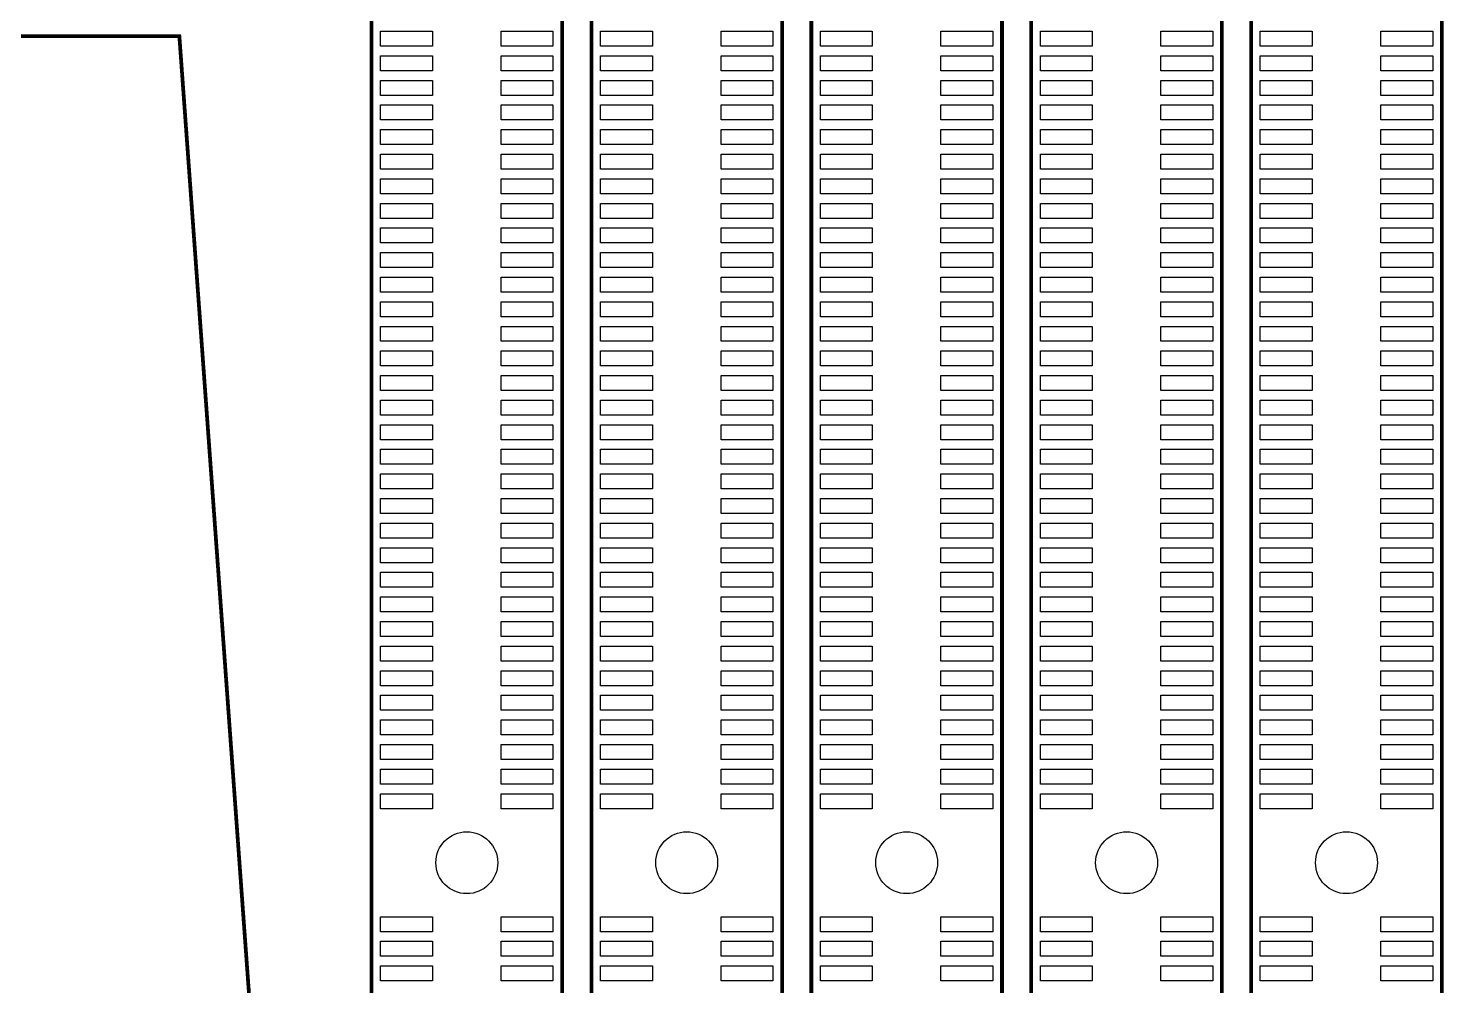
# Model space of a CAD drawing. Extents: x 0 to 344, y -1 to 330.
# Drawn here: x 193.3 to 250.9, y 93.5 to 132.4 of the extents above; entities that cross this region are included whole.
import ezdxf

# ---------------------------------------------------------------- set-up
doc = ezdxf.new("R2010")
doc.units = 0
doc.layers.add('PACKAGE_GEOMETRY_SILKSCREEN_TOP', color=3, linetype='CONTINUOUS')
doc.layers.add('PIN_TOP', color=4, linetype='CONTINUOUS')

msp = doc.modelspace()

# ---------------------------------------------------------------- linework, layer by layer
at = {"layer": 'PACKAGE_GEOMETRY_SILKSCREEN_TOP', "const_width": 0.1524}
for points in [[(215.015064, 168.959784), (207.265016, 168.959784), (207.265016, 3.95986), (215.015064, 3.95986)], [(223.955102, 168.959784), (216.205054, 168.959784), (216.205054, 3.95986), (223.955102, 3.95986)], [(232.89514, 168.959784), (225.145092, 168.959784), (225.145092, 3.95986), (232.89514, 3.95986)], [(241.835178, 168.959784), (234.08513, 168.959784), (234.08513, 3.95986), (241.835178, 3.95986)], [(250.775216, 168.959784), (243.025168, 168.959784), (243.025168, 3.95986), (250.775216, 3.95986)], [(166.23538, 42.764456), (196.615304, 42.764456), (196.615304, 59.864244), (207.11541, 59.864244), (207.11541, 74.864468), (203.61529, 74.864468), (199.455278, 132.064252), (135.855456, 132.064252), (135.855456, 42.764456)]]:
    msp.add_lwpolyline(points, close=True, dxfattribs=at)
at = {"layer": 'PIN_TOP'}
for points in [[(207.635856, 132.264658), (209.744056, 132.264658), (209.744056, 131.655058), (207.635856, 131.655058)], [(212.53577, 132.264658), (214.64397, 132.264658), (214.64397, 131.655058), (212.53577, 131.655058)], [(216.575894, 132.264658), (218.684094, 132.264658), (218.684094, 131.655058), (216.575894, 131.655058)], [(221.475808, 132.264658), (223.584008, 132.264658), (223.584008, 131.655058), (221.475808, 131.655058)], [(225.515932, 132.264658), (227.624132, 132.264658), (227.624132, 131.655058), (225.515932, 131.655058)], [(230.415846, 132.264658), (232.524046, 132.264658), (232.524046, 131.655058), (230.415846, 131.655058)], [(234.45597, 132.264658), (236.56417, 132.264658), (236.56417, 131.655058), (234.45597, 131.655058)], [(239.355884, 132.264658), (241.464084, 132.264658), (241.464084, 131.655058), (239.355884, 131.655058)], [(243.396008, 132.264658), (245.504208, 132.264658), (245.504208, 131.655058), (243.396008, 131.655058)], [(248.295922, 132.264658), (250.404122, 132.264658), (250.404122, 131.655058), (248.295922, 131.655058)], [(207.635856, 131.26466), (209.744056, 131.26466), (209.744056, 130.65506), (207.635856, 130.65506)], [(212.53577, 131.26466), (214.64397, 131.26466), (214.64397, 130.65506), (212.53577, 130.65506)], [(216.575894, 131.26466), (218.684094, 131.26466), (218.684094, 130.65506), (216.575894, 130.65506)], [(221.475808, 131.26466), (223.584008, 131.26466), (223.584008, 130.65506), (221.475808, 130.65506)], [(225.515932, 131.26466), (227.624132, 131.26466), (227.624132, 130.65506), (225.515932, 130.65506)], [(230.415846, 131.26466), (232.524046, 131.26466), (232.524046, 130.65506), (230.415846, 130.65506)], [(234.45597, 131.26466), (236.56417, 131.26466), (236.56417, 130.65506), (234.45597, 130.65506)], [(239.355884, 131.26466), (241.464084, 131.26466), (241.464084, 130.65506), (239.355884, 130.65506)], [(243.396008, 131.26466), (245.504208, 131.26466), (245.504208, 130.65506), (243.396008, 130.65506)], [(248.295922, 131.26466), (250.404122, 131.26466), (250.404122, 130.65506), (248.295922, 130.65506)], [(207.635856, 130.264662), (209.744056, 130.264662), (209.744056, 129.655062), (207.635856, 129.655062)], [(212.53577, 130.264662), (214.64397, 130.264662), (214.64397, 129.655062), (212.53577, 129.655062)], [(216.575894, 130.264662), (218.684094, 130.264662), (218.684094, 129.655062), (216.575894, 129.655062)], [(221.475808, 130.264662), (223.584008, 130.264662), (223.584008, 129.655062), (221.475808, 129.655062)], [(225.515932, 130.264662), (227.624132, 130.264662), (227.624132, 129.655062), (225.515932, 129.655062)], [(230.415846, 130.264662), (232.524046, 130.264662), (232.524046, 129.655062), (230.415846, 129.655062)], [(234.45597, 130.264662), (236.56417, 130.264662), (236.56417, 129.655062), (234.45597, 129.655062)], [(239.355884, 130.264662), (241.464084, 130.264662), (241.464084, 129.655062), (239.355884, 129.655062)], [(243.396008, 130.264662), (245.504208, 130.264662), (245.504208, 129.655062), (243.396008, 129.655062)], [(248.295922, 130.264662), (250.404122, 130.264662), (250.404122, 129.655062), (248.295922, 129.655062)], [(207.635856, 129.264664), (209.744056, 129.264664), (209.744056, 128.655064), (207.635856, 128.655064)], [(212.53577, 129.264664), (214.64397, 129.264664), (214.64397, 128.655064), (212.53577, 128.655064)], [(216.575894, 129.264664), (218.684094, 129.264664), (218.684094, 128.655064), (216.575894, 128.655064)], [(221.475808, 129.264664), (223.584008, 129.264664), (223.584008, 128.655064), (221.475808, 128.655064)], [(225.515932, 129.264664), (227.624132, 129.264664), (227.624132, 128.655064), (225.515932, 128.655064)], [(230.415846, 129.264664), (232.524046, 129.264664), (232.524046, 128.655064), (230.415846, 128.655064)], [(234.45597, 129.264664), (236.56417, 129.264664), (236.56417, 128.655064), (234.45597, 128.655064)], [(239.355884, 129.264664), (241.464084, 129.264664), (241.464084, 128.655064), (239.355884, 128.655064)], [(243.396008, 129.264664), (245.504208, 129.264664), (245.504208, 128.655064), (243.396008, 128.655064)], [(248.295922, 129.264664), (250.404122, 129.264664), (250.404122, 128.655064), (248.295922, 128.655064)], [(207.635856, 128.264666), (209.744056, 128.264666), (209.744056, 127.655066), (207.635856, 127.655066)], [(212.53577, 128.264666), (214.64397, 128.264666), (214.64397, 127.655066), (212.53577, 127.655066)], [(216.575894, 128.264666), (218.684094, 128.264666), (218.684094, 127.655066), (216.575894, 127.655066)], [(221.475808, 128.264666), (223.584008, 128.264666), (223.584008, 127.655066), (221.475808, 127.655066)], [(225.515932, 128.264666), (227.624132, 128.264666), (227.624132, 127.655066), (225.515932, 127.655066)], [(230.415846, 128.264666), (232.524046, 128.264666), (232.524046, 127.655066), (230.415846, 127.655066)], [(234.45597, 128.264666), (236.56417, 128.264666), (236.56417, 127.655066), (234.45597, 127.655066)], [(239.355884, 128.264666), (241.464084, 128.264666), (241.464084, 127.655066), (239.355884, 127.655066)], [(243.396008, 128.264666), (245.504208, 128.264666), (245.504208, 127.655066), (243.396008, 127.655066)], [(248.295922, 128.264666), (250.404122, 128.264666), (250.404122, 127.655066), (248.295922, 127.655066)], [(207.635856, 127.264668), (209.744056, 127.264668), (209.744056, 126.655068), (207.635856, 126.655068)], [(212.53577, 127.264668), (214.64397, 127.264668), (214.64397, 126.655068), (212.53577, 126.655068)], [(216.575894, 127.264668), (218.684094, 127.264668), (218.684094, 126.655068), (216.575894, 126.655068)], [(221.475808, 127.264668), (223.584008, 127.264668), (223.584008, 126.655068), (221.475808, 126.655068)], [(225.515932, 127.264668), (227.624132, 127.264668), (227.624132, 126.655068), (225.515932, 126.655068)], [(230.415846, 127.264668), (232.524046, 127.264668), (232.524046, 126.655068), (230.415846, 126.655068)], [(234.45597, 127.264668), (236.56417, 127.264668), (236.56417, 126.655068), (234.45597, 126.655068)], [(239.355884, 127.264668), (241.464084, 127.264668), (241.464084, 126.655068), (239.355884, 126.655068)], [(243.396008, 127.264668), (245.504208, 127.264668), (245.504208, 126.655068), (243.396008, 126.655068)], [(248.295922, 127.264668), (250.404122, 127.264668), (250.404122, 126.655068), (248.295922, 126.655068)], [(207.635856, 126.26467), (209.744056, 126.26467), (209.744056, 125.65507), (207.635856, 125.65507)], [(212.53577, 126.26467), (214.64397, 126.26467), (214.64397, 125.65507), (212.53577, 125.65507)], [(216.575894, 126.26467), (218.684094, 126.26467), (218.684094, 125.65507), (216.575894, 125.65507)], [(221.475808, 126.26467), (223.584008, 126.26467), (223.584008, 125.65507), (221.475808, 125.65507)], [(225.515932, 126.26467), (227.624132, 126.26467), (227.624132, 125.65507), (225.515932, 125.65507)], [(230.415846, 126.26467), (232.524046, 126.26467), (232.524046, 125.65507), (230.415846, 125.65507)], [(234.45597, 126.26467), (236.56417, 126.26467), (236.56417, 125.65507), (234.45597, 125.65507)], [(239.355884, 126.26467), (241.464084, 126.26467), (241.464084, 125.65507), (239.355884, 125.65507)], [(243.396008, 126.26467), (245.504208, 126.26467), (245.504208, 125.65507), (243.396008, 125.65507)], [(248.295922, 126.26467), (250.404122, 126.26467), (250.404122, 125.65507), (248.295922, 125.65507)], [(207.635856, 125.264672), (209.744056, 125.264672), (209.744056, 124.655072), (207.635856, 124.655072)], [(212.53577, 125.264672), (214.64397, 125.264672), (214.64397, 124.655072), (212.53577, 124.655072)], [(216.575894, 125.264672), (218.684094, 125.264672), (218.684094, 124.655072), (216.575894, 124.655072)], [(221.475808, 125.264672), (223.584008, 125.264672), (223.584008, 124.655072), (221.475808, 124.655072)], [(225.515932, 125.264672), (227.624132, 125.264672), (227.624132, 124.655072), (225.515932, 124.655072)], [(230.415846, 125.264672), (232.524046, 125.264672), (232.524046, 124.655072), (230.415846, 124.655072)], [(234.45597, 125.264672), (236.56417, 125.264672), (236.56417, 124.655072), (234.45597, 124.655072)], [(239.355884, 125.264672), (241.464084, 125.264672), (241.464084, 124.655072), (239.355884, 124.655072)], [(243.396008, 125.264672), (245.504208, 125.264672), (245.504208, 124.655072), (243.396008, 124.655072)], [(248.295922, 125.264672), (250.404122, 125.264672), (250.404122, 124.655072), (248.295922, 124.655072)], [(207.635856, 124.264674), (209.744056, 124.264674), (209.744056, 123.655074), (207.635856, 123.655074)], [(212.53577, 124.264674), (214.64397, 124.264674), (214.64397, 123.655074), (212.53577, 123.655074)], [(216.575894, 124.264674), (218.684094, 124.264674), (218.684094, 123.655074), (216.575894, 123.655074)], [(221.475808, 124.264674), (223.584008, 124.264674), (223.584008, 123.655074), (221.475808, 123.655074)], [(225.515932, 124.264674), (227.624132, 124.264674), (227.624132, 123.655074), (225.515932, 123.655074)], [(230.415846, 124.264674), (232.524046, 124.264674), (232.524046, 123.655074), (230.415846, 123.655074)], [(234.45597, 124.264674), (236.56417, 124.264674), (236.56417, 123.655074), (234.45597, 123.655074)], [(239.355884, 124.264674), (241.464084, 124.264674), (241.464084, 123.655074), (239.355884, 123.655074)], [(243.396008, 124.264674), (245.504208, 124.264674), (245.504208, 123.655074), (243.396008, 123.655074)], [(248.295922, 124.264674), (250.404122, 124.264674), (250.404122, 123.655074), (248.295922, 123.655074)], [(207.635856, 123.264676), (209.744056, 123.264676), (209.744056, 122.655076), (207.635856, 122.655076)], [(212.53577, 123.264676), (214.64397, 123.264676), (214.64397, 122.655076), (212.53577, 122.655076)], [(216.575894, 123.264676), (218.684094, 123.264676), (218.684094, 122.655076), (216.575894, 122.655076)], [(221.475808, 123.264676), (223.584008, 123.264676), (223.584008, 122.655076), (221.475808, 122.655076)], [(225.515932, 123.264676), (227.624132, 123.264676), (227.624132, 122.655076), (225.515932, 122.655076)], [(230.415846, 123.264676), (232.524046, 123.264676), (232.524046, 122.655076), (230.415846, 122.655076)], [(234.45597, 123.264676), (236.56417, 123.264676), (236.56417, 122.655076), (234.45597, 122.655076)], [(239.355884, 123.264676), (241.464084, 123.264676), (241.464084, 122.655076), (239.355884, 122.655076)], [(243.396008, 123.264676), (245.504208, 123.264676), (245.504208, 122.655076), (243.396008, 122.655076)], [(248.295922, 123.264676), (250.404122, 123.264676), (250.404122, 122.655076), (248.295922, 122.655076)], [(207.635856, 122.264678), (209.744056, 122.264678), (209.744056, 121.655078), (207.635856, 121.655078)], [(212.53577, 122.264678), (214.64397, 122.264678), (214.64397, 121.655078), (212.53577, 121.655078)], [(216.575894, 122.264678), (218.684094, 122.264678), (218.684094, 121.655078), (216.575894, 121.655078)], [(221.475808, 122.264678), (223.584008, 122.264678), (223.584008, 121.655078), (221.475808, 121.655078)], [(225.515932, 122.264678), (227.624132, 122.264678), (227.624132, 121.655078), (225.515932, 121.655078)], [(230.415846, 122.264678), (232.524046, 122.264678), (232.524046, 121.655078), (230.415846, 121.655078)], [(234.45597, 122.264678), (236.56417, 122.264678), (236.56417, 121.655078), (234.45597, 121.655078)], [(239.355884, 122.264678), (241.464084, 122.264678), (241.464084, 121.655078), (239.355884, 121.655078)], [(243.396008, 122.264678), (245.504208, 122.264678), (245.504208, 121.655078), (243.396008, 121.655078)], [(248.295922, 122.264678), (250.404122, 122.264678), (250.404122, 121.655078), (248.295922, 121.655078)], [(207.635856, 121.26468), (209.744056, 121.26468), (209.744056, 120.65508), (207.635856, 120.65508)], [(212.53577, 121.26468), (214.64397, 121.26468), (214.64397, 120.65508), (212.53577, 120.65508)], [(216.575894, 121.26468), (218.684094, 121.26468), (218.684094, 120.65508), (216.575894, 120.65508)], [(221.475808, 121.26468), (223.584008, 121.26468), (223.584008, 120.65508), (221.475808, 120.65508)], [(225.515932, 121.26468), (227.624132, 121.26468), (227.624132, 120.65508), (225.515932, 120.65508)], [(230.415846, 121.26468), (232.524046, 121.26468), (232.524046, 120.65508), (230.415846, 120.65508)], [(234.45597, 121.26468), (236.56417, 121.26468), (236.56417, 120.65508), (234.45597, 120.65508)], [(239.355884, 121.26468), (241.464084, 121.26468), (241.464084, 120.65508), (239.355884, 120.65508)], [(243.396008, 121.26468), (245.504208, 121.26468), (245.504208, 120.65508), (243.396008, 120.65508)], [(248.295922, 121.26468), (250.404122, 121.26468), (250.404122, 120.65508), (248.295922, 120.65508)], [(207.635856, 120.264682), (209.744056, 120.264682), (209.744056, 119.655082), (207.635856, 119.655082)], [(212.53577, 120.264682), (214.64397, 120.264682), (214.64397, 119.655082), (212.53577, 119.655082)], [(216.575894, 120.264682), (218.684094, 120.264682), (218.684094, 119.655082), (216.575894, 119.655082)], [(221.475808, 120.264682), (223.584008, 120.264682), (223.584008, 119.655082), (221.475808, 119.655082)], [(225.515932, 120.264682), (227.624132, 120.264682), (227.624132, 119.655082), (225.515932, 119.655082)], [(230.415846, 120.264682), (232.524046, 120.264682), (232.524046, 119.655082), (230.415846, 119.655082)], [(234.45597, 120.264682), (236.56417, 120.264682), (236.56417, 119.655082), (234.45597, 119.655082)], [(239.355884, 120.264682), (241.464084, 120.264682), (241.464084, 119.655082), (239.355884, 119.655082)], [(243.396008, 120.264682), (245.504208, 120.264682), (245.504208, 119.655082), (243.396008, 119.655082)], [(248.295922, 120.264682), (250.404122, 120.264682), (250.404122, 119.655082), (248.295922, 119.655082)], [(207.635856, 119.264684), (209.744056, 119.264684), (209.744056, 118.655084), (207.635856, 118.655084)], [(212.53577, 119.264684), (214.64397, 119.264684), (214.64397, 118.655084), (212.53577, 118.655084)], [(216.575894, 119.264684), (218.684094, 119.264684), (218.684094, 118.655084), (216.575894, 118.655084)], [(221.475808, 119.264684), (223.584008, 119.264684), (223.584008, 118.655084), (221.475808, 118.655084)], [(225.515932, 119.264684), (227.624132, 119.264684), (227.624132, 118.655084), (225.515932, 118.655084)], [(230.415846, 119.264684), (232.524046, 119.264684), (232.524046, 118.655084), (230.415846, 118.655084)], [(234.45597, 119.264684), (236.56417, 119.264684), (236.56417, 118.655084), (234.45597, 118.655084)], [(239.355884, 119.264684), (241.464084, 119.264684), (241.464084, 118.655084), (239.355884, 118.655084)], [(243.396008, 119.264684), (245.504208, 119.264684), (245.504208, 118.655084), (243.396008, 118.655084)], [(248.295922, 119.264684), (250.404122, 119.264684), (250.404122, 118.655084), (248.295922, 118.655084)], [(207.635856, 118.264686), (209.744056, 118.264686), (209.744056, 117.655086), (207.635856, 117.655086)], [(212.53577, 118.264686), (214.64397, 118.264686), (214.64397, 117.655086), (212.53577, 117.655086)], [(216.575894, 118.264686), (218.684094, 118.264686), (218.684094, 117.655086), (216.575894, 117.655086)], [(221.475808, 118.264686), (223.584008, 118.264686), (223.584008, 117.655086), (221.475808, 117.655086)], [(225.515932, 118.264686), (227.624132, 118.264686), (227.624132, 117.655086), (225.515932, 117.655086)], [(230.415846, 118.264686), (232.524046, 118.264686), (232.524046, 117.655086), (230.415846, 117.655086)], [(234.45597, 118.264686), (236.56417, 118.264686), (236.56417, 117.655086), (234.45597, 117.655086)], [(239.355884, 118.264686), (241.464084, 118.264686), (241.464084, 117.655086), (239.355884, 117.655086)], [(243.396008, 118.264686), (245.504208, 118.264686), (245.504208, 117.655086), (243.396008, 117.655086)], [(248.295922, 118.264686), (250.404122, 118.264686), (250.404122, 117.655086), (248.295922, 117.655086)], [(207.635856, 117.264688), (209.744056, 117.264688), (209.744056, 116.655088), (207.635856, 116.655088)], [(212.53577, 117.264688), (214.64397, 117.264688), (214.64397, 116.655088), (212.53577, 116.655088)], [(216.575894, 117.264688), (218.684094, 117.264688), (218.684094, 116.655088), (216.575894, 116.655088)], [(221.475808, 117.264688), (223.584008, 117.264688), (223.584008, 116.655088), (221.475808, 116.655088)], [(225.515932, 117.264688), (227.624132, 117.264688), (227.624132, 116.655088), (225.515932, 116.655088)], [(230.415846, 117.264688), (232.524046, 117.264688), (232.524046, 116.655088), (230.415846, 116.655088)], [(234.45597, 117.264688), (236.56417, 117.264688), (236.56417, 116.655088), (234.45597, 116.655088)], [(239.355884, 117.264688), (241.464084, 117.264688), (241.464084, 116.655088), (239.355884, 116.655088)], [(243.396008, 117.264688), (245.504208, 117.264688), (245.504208, 116.655088), (243.396008, 116.655088)], [(248.295922, 117.264688), (250.404122, 117.264688), (250.404122, 116.655088), (248.295922, 116.655088)], [(207.635856, 116.26469), (209.744056, 116.26469), (209.744056, 115.65509), (207.635856, 115.65509)], [(212.53577, 116.26469), (214.64397, 116.26469), (214.64397, 115.65509), (212.53577, 115.65509)], [(216.575894, 116.26469), (218.684094, 116.26469), (218.684094, 115.65509), (216.575894, 115.65509)], [(221.475808, 116.26469), (223.584008, 116.26469), (223.584008, 115.65509), (221.475808, 115.65509)], [(225.515932, 116.26469), (227.624132, 116.26469), (227.624132, 115.65509), (225.515932, 115.65509)], [(230.415846, 116.26469), (232.524046, 116.26469), (232.524046, 115.65509), (230.415846, 115.65509)], [(234.45597, 116.26469), (236.56417, 116.26469), (236.56417, 115.65509), (234.45597, 115.65509)], [(239.355884, 116.26469), (241.464084, 116.26469), (241.464084, 115.65509), (239.355884, 115.65509)], [(243.396008, 116.26469), (245.504208, 116.26469), (245.504208, 115.65509), (243.396008, 115.65509)], [(248.295922, 116.26469), (250.404122, 116.26469), (250.404122, 115.65509), (248.295922, 115.65509)], [(207.635856, 115.264692), (209.744056, 115.264692), (209.744056, 114.655092), (207.635856, 114.655092)], [(212.53577, 115.264692), (214.64397, 115.264692), (214.64397, 114.655092), (212.53577, 114.655092)], [(216.575894, 115.264692), (218.684094, 115.264692), (218.684094, 114.655092), (216.575894, 114.655092)], [(221.475808, 115.264692), (223.584008, 115.264692), (223.584008, 114.655092), (221.475808, 114.655092)], [(225.515932, 115.264692), (227.624132, 115.264692), (227.624132, 114.655092), (225.515932, 114.655092)], [(230.415846, 115.264692), (232.524046, 115.264692), (232.524046, 114.655092), (230.415846, 114.655092)], [(234.45597, 115.264692), (236.56417, 115.264692), (236.56417, 114.655092), (234.45597, 114.655092)], [(239.355884, 115.264692), (241.464084, 115.264692), (241.464084, 114.655092), (239.355884, 114.655092)], [(243.396008, 115.264692), (245.504208, 115.264692), (245.504208, 114.655092), (243.396008, 114.655092)], [(248.295922, 115.264692), (250.404122, 115.264692), (250.404122, 114.655092), (248.295922, 114.655092)], [(207.635856, 114.264694), (209.744056, 114.264694), (209.744056, 113.655094), (207.635856, 113.655094)], [(212.53577, 114.264694), (214.64397, 114.264694), (214.64397, 113.655094), (212.53577, 113.655094)], [(216.575894, 114.264694), (218.684094, 114.264694), (218.684094, 113.655094), (216.575894, 113.655094)], [(221.475808, 114.264694), (223.584008, 114.264694), (223.584008, 113.655094), (221.475808, 113.655094)], [(225.515932, 114.264694), (227.624132, 114.264694), (227.624132, 113.655094), (225.515932, 113.655094)], [(230.415846, 114.264694), (232.524046, 114.264694), (232.524046, 113.655094), (230.415846, 113.655094)], [(234.45597, 114.264694), (236.56417, 114.264694), (236.56417, 113.655094), (234.45597, 113.655094)], [(239.355884, 114.264694), (241.464084, 114.264694), (241.464084, 113.655094), (239.355884, 113.655094)], [(243.396008, 114.264694), (245.504208, 114.264694), (245.504208, 113.655094), (243.396008, 113.655094)], [(248.295922, 114.264694), (250.404122, 114.264694), (250.404122, 113.655094), (248.295922, 113.655094)], [(207.635856, 113.264696), (209.744056, 113.264696), (209.744056, 112.655096), (207.635856, 112.655096)], [(212.53577, 113.264696), (214.64397, 113.264696), (214.64397, 112.655096), (212.53577, 112.655096)], [(216.575894, 113.264696), (218.684094, 113.264696), (218.684094, 112.655096), (216.575894, 112.655096)], [(221.475808, 113.264696), (223.584008, 113.264696), (223.584008, 112.655096), (221.475808, 112.655096)], [(225.515932, 113.264696), (227.624132, 113.264696), (227.624132, 112.655096), (225.515932, 112.655096)], [(230.415846, 113.264696), (232.524046, 113.264696), (232.524046, 112.655096), (230.415846, 112.655096)], [(234.45597, 113.264696), (236.56417, 113.264696), (236.56417, 112.655096), (234.45597, 112.655096)], [(239.355884, 113.264696), (241.464084, 113.264696), (241.464084, 112.655096), (239.355884, 112.655096)], [(243.396008, 113.264696), (245.504208, 113.264696), (245.504208, 112.655096), (243.396008, 112.655096)], [(248.295922, 113.264696), (250.404122, 113.264696), (250.404122, 112.655096), (248.295922, 112.655096)], [(207.635856, 112.264698), (209.744056, 112.264698), (209.744056, 111.655098), (207.635856, 111.655098)], [(212.53577, 112.264698), (214.64397, 112.264698), (214.64397, 111.655098), (212.53577, 111.655098)], [(216.575894, 112.264698), (218.684094, 112.264698), (218.684094, 111.655098), (216.575894, 111.655098)], [(221.475808, 112.264698), (223.584008, 112.264698), (223.584008, 111.655098), (221.475808, 111.655098)], [(225.515932, 112.264698), (227.624132, 112.264698), (227.624132, 111.655098), (225.515932, 111.655098)], [(230.415846, 112.264698), (232.524046, 112.264698), (232.524046, 111.655098), (230.415846, 111.655098)], [(234.45597, 112.264698), (236.56417, 112.264698), (236.56417, 111.655098), (234.45597, 111.655098)], [(239.355884, 112.264698), (241.464084, 112.264698), (241.464084, 111.655098), (239.355884, 111.655098)], [(243.396008, 112.264698), (245.504208, 112.264698), (245.504208, 111.655098), (243.396008, 111.655098)], [(248.295922, 112.264698), (250.404122, 112.264698), (250.404122, 111.655098), (248.295922, 111.655098)], [(207.635856, 111.2647), (209.744056, 111.2647), (209.744056, 110.6551), (207.635856, 110.6551)], [(212.53577, 111.2647), (214.64397, 111.2647), (214.64397, 110.6551), (212.53577, 110.6551)], [(216.575894, 111.2647), (218.684094, 111.2647), (218.684094, 110.6551), (216.575894, 110.6551)], [(221.475808, 111.2647), (223.584008, 111.2647), (223.584008, 110.6551), (221.475808, 110.6551)], [(225.515932, 111.2647), (227.624132, 111.2647), (227.624132, 110.6551), (225.515932, 110.6551)], [(230.415846, 111.2647), (232.524046, 111.2647), (232.524046, 110.6551), (230.415846, 110.6551)], [(234.45597, 111.2647), (236.56417, 111.2647), (236.56417, 110.6551), (234.45597, 110.6551)], [(239.355884, 111.2647), (241.464084, 111.2647), (241.464084, 110.6551), (239.355884, 110.6551)], [(243.396008, 111.2647), (245.504208, 111.2647), (245.504208, 110.6551), (243.396008, 110.6551)], [(248.295922, 111.2647), (250.404122, 111.2647), (250.404122, 110.6551), (248.295922, 110.6551)], [(207.635856, 110.264702), (209.744056, 110.264702), (209.744056, 109.655102), (207.635856, 109.655102)], [(212.53577, 110.264702), (214.64397, 110.264702), (214.64397, 109.655102), (212.53577, 109.655102)], [(216.575894, 110.264702), (218.684094, 110.264702), (218.684094, 109.655102), (216.575894, 109.655102)], [(221.475808, 110.264702), (223.584008, 110.264702), (223.584008, 109.655102), (221.475808, 109.655102)], [(225.515932, 110.264702), (227.624132, 110.264702), (227.624132, 109.655102), (225.515932, 109.655102)], [(230.415846, 110.264702), (232.524046, 110.264702), (232.524046, 109.655102), (230.415846, 109.655102)], [(234.45597, 110.264702), (236.56417, 110.264702), (236.56417, 109.655102), (234.45597, 109.655102)], [(239.355884, 110.264702), (241.464084, 110.264702), (241.464084, 109.655102), (239.355884, 109.655102)], [(243.396008, 110.264702), (245.504208, 110.264702), (245.504208, 109.655102), (243.396008, 109.655102)], [(248.295922, 110.264702), (250.404122, 110.264702), (250.404122, 109.655102), (248.295922, 109.655102)], [(207.635856, 109.264704), (209.744056, 109.264704), (209.744056, 108.655104), (207.635856, 108.655104)], [(212.53577, 109.264704), (214.64397, 109.264704), (214.64397, 108.655104), (212.53577, 108.655104)], [(216.575894, 109.264704), (218.684094, 109.264704), (218.684094, 108.655104), (216.575894, 108.655104)], [(221.475808, 109.264704), (223.584008, 109.264704), (223.584008, 108.655104), (221.475808, 108.655104)], [(225.515932, 109.264704), (227.624132, 109.264704), (227.624132, 108.655104), (225.515932, 108.655104)], [(230.415846, 109.264704), (232.524046, 109.264704), (232.524046, 108.655104), (230.415846, 108.655104)], [(234.45597, 109.264704), (236.56417, 109.264704), (236.56417, 108.655104), (234.45597, 108.655104)], [(239.355884, 109.264704), (241.464084, 109.264704), (241.464084, 108.655104), (239.355884, 108.655104)], [(243.396008, 109.264704), (245.504208, 109.264704), (245.504208, 108.655104), (243.396008, 108.655104)], [(248.295922, 109.264704), (250.404122, 109.264704), (250.404122, 108.655104), (248.295922, 108.655104)], [(207.635856, 108.264706), (209.744056, 108.264706), (209.744056, 107.655106), (207.635856, 107.655106)], [(212.53577, 108.264706), (214.64397, 108.264706), (214.64397, 107.655106), (212.53577, 107.655106)], [(216.575894, 108.264706), (218.684094, 108.264706), (218.684094, 107.655106), (216.575894, 107.655106)], [(221.475808, 108.264706), (223.584008, 108.264706), (223.584008, 107.655106), (221.475808, 107.655106)], [(225.515932, 108.264706), (227.624132, 108.264706), (227.624132, 107.655106), (225.515932, 107.655106)], [(230.415846, 108.264706), (232.524046, 108.264706), (232.524046, 107.655106), (230.415846, 107.655106)], [(234.45597, 108.264706), (236.56417, 108.264706), (236.56417, 107.655106), (234.45597, 107.655106)], [(239.355884, 108.264706), (241.464084, 108.264706), (241.464084, 107.655106), (239.355884, 107.655106)], [(243.396008, 108.264706), (245.504208, 108.264706), (245.504208, 107.655106), (243.396008, 107.655106)], [(248.295922, 108.264706), (250.404122, 108.264706), (250.404122, 107.655106), (248.295922, 107.655106)], [(207.635856, 107.264708), (209.744056, 107.264708), (209.744056, 106.655108), (207.635856, 106.655108)], [(212.53577, 107.264708), (214.64397, 107.264708), (214.64397, 106.655108), (212.53577, 106.655108)], [(216.575894, 107.264708), (218.684094, 107.264708), (218.684094, 106.655108), (216.575894, 106.655108)], [(221.475808, 107.264708), (223.584008, 107.264708), (223.584008, 106.655108), (221.475808, 106.655108)], [(225.515932, 107.264708), (227.624132, 107.264708), (227.624132, 106.655108), (225.515932, 106.655108)], [(230.415846, 107.264708), (232.524046, 107.264708), (232.524046, 106.655108), (230.415846, 106.655108)], [(234.45597, 107.264708), (236.56417, 107.264708), (236.56417, 106.655108), (234.45597, 106.655108)], [(239.355884, 107.264708), (241.464084, 107.264708), (241.464084, 106.655108), (239.355884, 106.655108)], [(243.396008, 107.264708), (245.504208, 107.264708), (245.504208, 106.655108), (243.396008, 106.655108)], [(248.295922, 107.264708), (250.404122, 107.264708), (250.404122, 106.655108), (248.295922, 106.655108)], [(207.635856, 106.26471), (209.744056, 106.26471), (209.744056, 105.65511), (207.635856, 105.65511)], [(212.53577, 106.26471), (214.64397, 106.26471), (214.64397, 105.65511), (212.53577, 105.65511)], [(216.575894, 106.26471), (218.684094, 106.26471), (218.684094, 105.65511), (216.575894, 105.65511)], [(221.475808, 106.26471), (223.584008, 106.26471), (223.584008, 105.65511), (221.475808, 105.65511)], [(225.515932, 106.26471), (227.624132, 106.26471), (227.624132, 105.65511), (225.515932, 105.65511)], [(230.415846, 106.26471), (232.524046, 106.26471), (232.524046, 105.65511), (230.415846, 105.65511)], [(234.45597, 106.26471), (236.56417, 106.26471), (236.56417, 105.65511), (234.45597, 105.65511)], [(239.355884, 106.26471), (241.464084, 106.26471), (241.464084, 105.65511), (239.355884, 105.65511)], [(243.396008, 106.26471), (245.504208, 106.26471), (245.504208, 105.65511), (243.396008, 105.65511)], [(248.295922, 106.26471), (250.404122, 106.26471), (250.404122, 105.65511), (248.295922, 105.65511)], [(207.635856, 105.264712), (209.744056, 105.264712), (209.744056, 104.655112), (207.635856, 104.655112)], [(212.53577, 105.264712), (214.64397, 105.264712), (214.64397, 104.655112), (212.53577, 104.655112)], [(216.575894, 105.264712), (218.684094, 105.264712), (218.684094, 104.655112), (216.575894, 104.655112)], [(221.475808, 105.264712), (223.584008, 105.264712), (223.584008, 104.655112), (221.475808, 104.655112)], [(225.515932, 105.264712), (227.624132, 105.264712), (227.624132, 104.655112), (225.515932, 104.655112)], [(230.415846, 105.264712), (232.524046, 105.264712), (232.524046, 104.655112), (230.415846, 104.655112)], [(234.45597, 105.264712), (236.56417, 105.264712), (236.56417, 104.655112), (234.45597, 104.655112)], [(239.355884, 105.264712), (241.464084, 105.264712), (241.464084, 104.655112), (239.355884, 104.655112)], [(243.396008, 105.264712), (245.504208, 105.264712), (245.504208, 104.655112), (243.396008, 104.655112)], [(248.295922, 105.264712), (250.404122, 105.264712), (250.404122, 104.655112), (248.295922, 104.655112)], [(207.635856, 104.264714), (209.744056, 104.264714), (209.744056, 103.655114), (207.635856, 103.655114)], [(212.53577, 104.264714), (214.64397, 104.264714), (214.64397, 103.655114), (212.53577, 103.655114)], [(216.575894, 104.264714), (218.684094, 104.264714), (218.684094, 103.655114), (216.575894, 103.655114)], [(221.475808, 104.264714), (223.584008, 104.264714), (223.584008, 103.655114), (221.475808, 103.655114)], [(225.515932, 104.264714), (227.624132, 104.264714), (227.624132, 103.655114), (225.515932, 103.655114)], [(230.415846, 104.264714), (232.524046, 104.264714), (232.524046, 103.655114), (230.415846, 103.655114)], [(234.45597, 104.264714), (236.56417, 104.264714), (236.56417, 103.655114), (234.45597, 103.655114)], [(239.355884, 104.264714), (241.464084, 104.264714), (241.464084, 103.655114), (239.355884, 103.655114)], [(243.396008, 104.264714), (245.504208, 104.264714), (245.504208, 103.655114), (243.396008, 103.655114)], [(248.295922, 104.264714), (250.404122, 104.264714), (250.404122, 103.655114), (248.295922, 103.655114)], [(207.635856, 103.264716), (209.744056, 103.264716), (209.744056, 102.655116), (207.635856, 102.655116)], [(212.53577, 103.264716), (214.64397, 103.264716), (214.64397, 102.655116), (212.53577, 102.655116)], [(216.575894, 103.264716), (218.684094, 103.264716), (218.684094, 102.655116), (216.575894, 102.655116)], [(221.475808, 103.264716), (223.584008, 103.264716), (223.584008, 102.655116), (221.475808, 102.655116)], [(225.515932, 103.264716), (227.624132, 103.264716), (227.624132, 102.655116), (225.515932, 102.655116)], [(230.415846, 103.264716), (232.524046, 103.264716), (232.524046, 102.655116), (230.415846, 102.655116)], [(234.45597, 103.264716), (236.56417, 103.264716), (236.56417, 102.655116), (234.45597, 102.655116)], [(239.355884, 103.264716), (241.464084, 103.264716), (241.464084, 102.655116), (239.355884, 102.655116)], [(243.396008, 103.264716), (245.504208, 103.264716), (245.504208, 102.655116), (243.396008, 102.655116)], [(248.295922, 103.264716), (250.404122, 103.264716), (250.404122, 102.655116), (248.295922, 102.655116)], [(207.635856, 102.264718), (209.744056, 102.264718), (209.744056, 101.655118), (207.635856, 101.655118)], [(212.53577, 102.264718), (214.64397, 102.264718), (214.64397, 101.655118), (212.53577, 101.655118)], [(216.575894, 102.264718), (218.684094, 102.264718), (218.684094, 101.655118), (216.575894, 101.655118)], [(221.475808, 102.264718), (223.584008, 102.264718), (223.584008, 101.655118), (221.475808, 101.655118)], [(225.515932, 102.264718), (227.624132, 102.264718), (227.624132, 101.655118), (225.515932, 101.655118)], [(230.415846, 102.264718), (232.524046, 102.264718), (232.524046, 101.655118), (230.415846, 101.655118)], [(234.45597, 102.264718), (236.56417, 102.264718), (236.56417, 101.655118), (234.45597, 101.655118)], [(239.355884, 102.264718), (241.464084, 102.264718), (241.464084, 101.655118), (239.355884, 101.655118)], [(243.396008, 102.264718), (245.504208, 102.264718), (245.504208, 101.655118), (243.396008, 101.655118)], [(248.295922, 102.264718), (250.404122, 102.264718), (250.404122, 101.655118), (248.295922, 101.655118)], [(207.635856, 101.26472), (209.744056, 101.26472), (209.744056, 100.65512), (207.635856, 100.65512)], [(212.53577, 101.26472), (214.64397, 101.26472), (214.64397, 100.65512), (212.53577, 100.65512)], [(216.575894, 101.26472), (218.684094, 101.26472), (218.684094, 100.65512), (216.575894, 100.65512)], [(221.475808, 101.26472), (223.584008, 101.26472), (223.584008, 100.65512), (221.475808, 100.65512)], [(225.515932, 101.26472), (227.624132, 101.26472), (227.624132, 100.65512), (225.515932, 100.65512)], [(230.415846, 101.26472), (232.524046, 101.26472), (232.524046, 100.65512), (230.415846, 100.65512)], [(234.45597, 101.26472), (236.56417, 101.26472), (236.56417, 100.65512), (234.45597, 100.65512)], [(239.355884, 101.26472), (241.464084, 101.26472), (241.464084, 100.65512), (239.355884, 100.65512)], [(243.396008, 101.26472), (245.504208, 101.26472), (245.504208, 100.65512), (243.396008, 100.65512)], [(248.295922, 101.26472), (250.404122, 101.26472), (250.404122, 100.65512), (248.295922, 100.65512)], [(207.635856, 96.26473), (209.744056, 96.26473), (209.744056, 95.65513), (207.635856, 95.65513)], [(212.53577, 96.26473), (214.64397, 96.26473), (214.64397, 95.65513), (212.53577, 95.65513)], [(216.575894, 96.26473), (218.684094, 96.26473), (218.684094, 95.65513), (216.575894, 95.65513)], [(221.475808, 96.26473), (223.584008, 96.26473), (223.584008, 95.65513), (221.475808, 95.65513)], [(225.515932, 96.26473), (227.624132, 96.26473), (227.624132, 95.65513), (225.515932, 95.65513)], [(230.415846, 96.26473), (232.524046, 96.26473), (232.524046, 95.65513), (230.415846, 95.65513)], [(234.45597, 96.26473), (236.56417, 96.26473), (236.56417, 95.65513), (234.45597, 95.65513)], [(239.355884, 96.26473), (241.464084, 96.26473), (241.464084, 95.65513), (239.355884, 95.65513)], [(243.396008, 96.26473), (245.504208, 96.26473), (245.504208, 95.65513), (243.396008, 95.65513)], [(248.295922, 96.26473), (250.404122, 96.26473), (250.404122, 95.65513), (248.295922, 95.65513)], [(207.635856, 95.264732), (209.744056, 95.264732), (209.744056, 94.655132), (207.635856, 94.655132)], [(212.53577, 95.264732), (214.64397, 95.264732), (214.64397, 94.655132), (212.53577, 94.655132)], [(216.575894, 95.264732), (218.684094, 95.264732), (218.684094, 94.655132), (216.575894, 94.655132)], [(221.475808, 95.264732), (223.584008, 95.264732), (223.584008, 94.655132), (221.475808, 94.655132)], [(225.515932, 95.264732), (227.624132, 95.264732), (227.624132, 94.655132), (225.515932, 94.655132)], [(230.415846, 95.264732), (232.524046, 95.264732), (232.524046, 94.655132), (230.415846, 94.655132)], [(234.45597, 95.264732), (236.56417, 95.264732), (236.56417, 94.655132), (234.45597, 94.655132)], [(239.355884, 95.264732), (241.464084, 95.264732), (241.464084, 94.655132), (239.355884, 94.655132)], [(243.396008, 95.264732), (245.504208, 95.264732), (245.504208, 94.655132), (243.396008, 94.655132)], [(248.295922, 95.264732), (250.404122, 95.264732), (250.404122, 94.655132), (248.295922, 94.655132)], [(207.635856, 94.264734), (209.744056, 94.264734), (209.744056, 93.655134), (207.635856, 93.655134)], [(212.53577, 94.264734), (214.64397, 94.264734), (214.64397, 93.655134), (212.53577, 93.655134)], [(216.575894, 94.264734), (218.684094, 94.264734), (218.684094, 93.655134), (216.575894, 93.655134)], [(221.475808, 94.264734), (223.584008, 94.264734), (223.584008, 93.655134), (221.475808, 93.655134)], [(225.515932, 94.264734), (227.624132, 94.264734), (227.624132, 93.655134), (225.515932, 93.655134)], [(230.415846, 94.264734), (232.524046, 94.264734), (232.524046, 93.655134), (230.415846, 93.655134)], [(234.45597, 94.264734), (236.56417, 94.264734), (236.56417, 93.655134), (234.45597, 93.655134)], [(239.355884, 94.264734), (241.464084, 94.264734), (241.464084, 93.655134), (239.355884, 93.655134)], [(243.396008, 94.264734), (245.504208, 94.264734), (245.504208, 93.655134), (243.396008, 93.655134)], [(248.295922, 94.264734), (250.404122, 94.264734), (250.404122, 93.655134), (248.295922, 93.655134)]]:
    msp.add_lwpolyline(points, close=True, dxfattribs=at)
for centre in [(211.14004, 98.459798), (220.080078, 98.459798), (229.020116, 98.459798), (237.960154, 98.459798), (246.900192, 98.459798)]:
    msp.add_circle(centre, 1.2573, dxfattribs=at)

doc.saveas('drawing.dxf')
